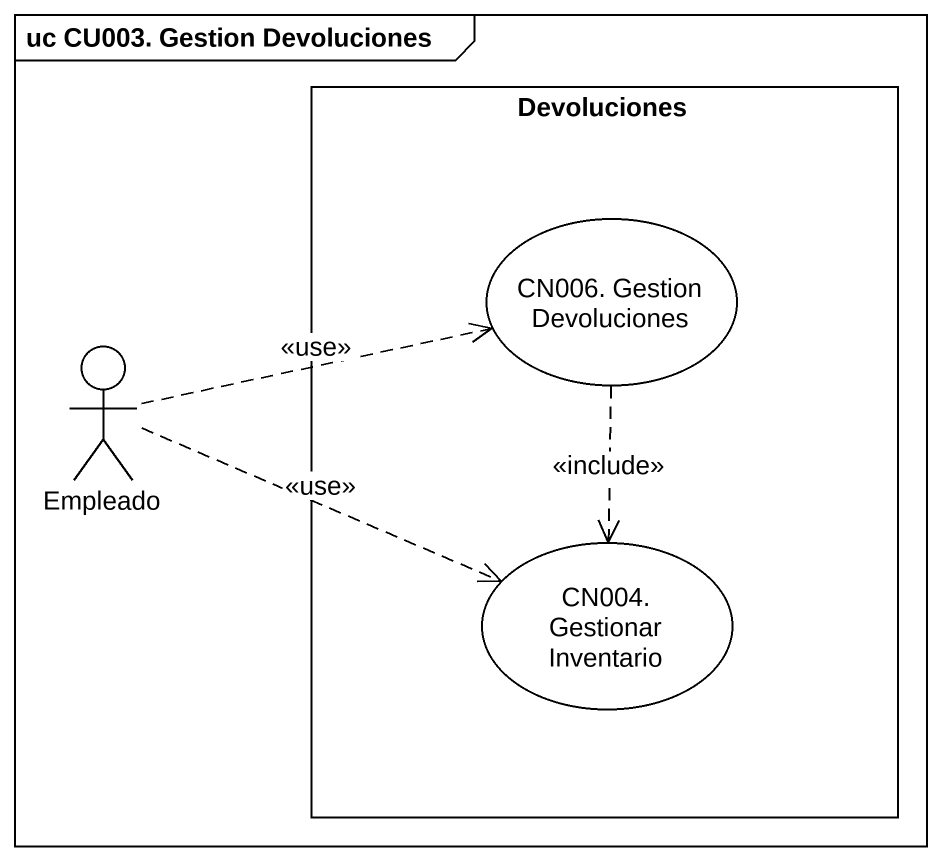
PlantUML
@startuml
mainframe uc CU003. Gestion Devoluciones
rectangle Devoluciones {
  usecase "CN006. Gestion Devoluciones" as CN006_Gestion_Devoluciones
  usecase "CN004. Gestionar Inventario" as CN004_Gestionar_Inventario
}
actor Empleado
CN006_Gestion_Devoluciones ..> CN004_Gestionar_Inventario : <<include>>
Empleado .right.> CN006_Gestion_Devoluciones : <<use>>
Empleado .right.> CN004_Gestionar_Inventario : <<use>>
@enduml
